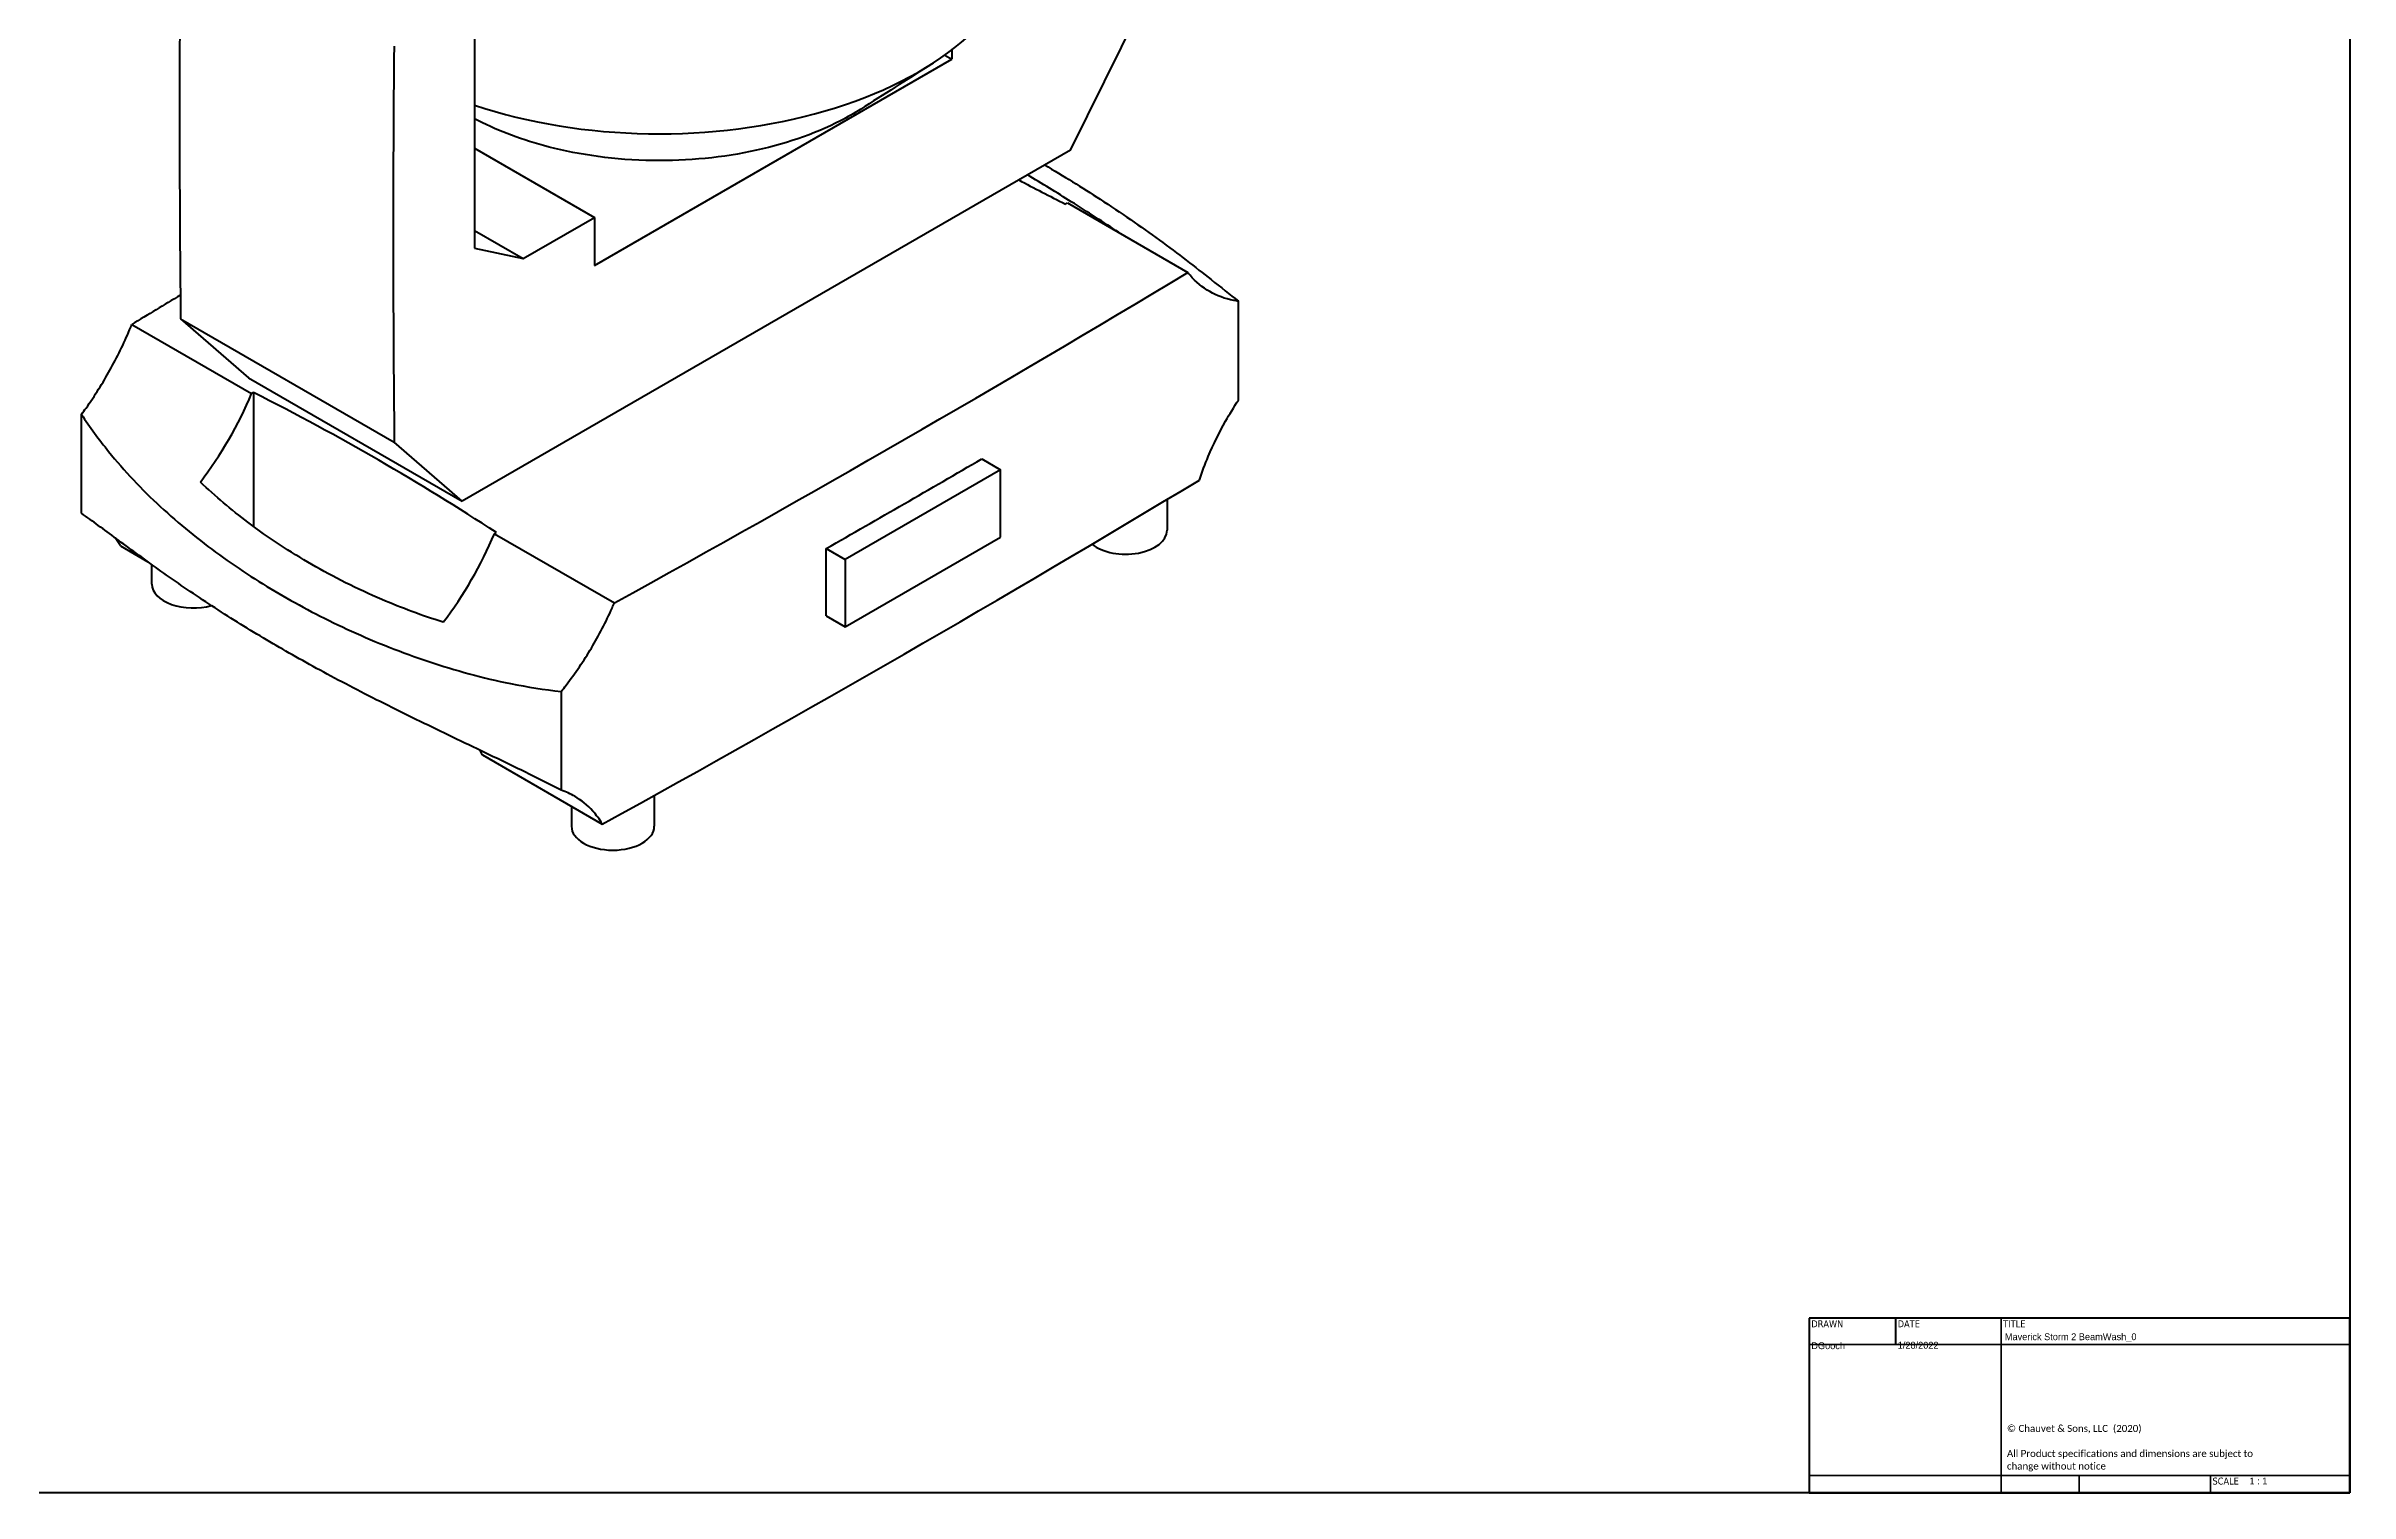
# Model space of a CAD drawing. Header units: millimetres. Extents: x 20 to 2980, y 20 to 2980.
# Drawn here: x 2141 to 2980, y 20 to 547 of the extents above; entities that cross this region are included whole.
import ezdxf
from ezdxf.enums import TextEntityAlignment as Align

# ---------------------------------------------------------------- set-up
doc = ezdxf.new("R2018")
doc.units = ezdxf.units.MM
for name, color, linetype, lineweight in [('Border (ANSI)', 7, 'Continuous', 70), ('Title (ANSI)', 7, 'Continuous', 50), ('Visible (ISO)', 7, 'Continuous', 50)]:
    doc.layers.add(name, color=color, linetype=linetype, lineweight=lineweight)
doc.styles.add('Note Text (ANSI)', font='tahoma.ttf')
doc.styles.add('Text Style38', font='tahoma.ttf')

# ---------------------------------------------------------------- blocks, each defined once
blk = doc.blocks.new('Borders Chauvet')
at = {"layer": 'Border (ANSI)'}
for p, q in [((2980, 2980), (2980, 20)), ((2980, 20), (20, 20))]:
    blk.add_line(p, q, dxfattribs=at)
blk = doc.blocks.new('Title Blocks Chauvet')
at = {"layer": 'Title (ANSI)'}
for p, q in [((414.9, 145.76), (218.05, 145.76)), ((218.05, 145.76), (218.05, 82.13)), ((249.51, 145.76), (249.51, 136.23)), ((414.9, 82.13), (414.9, 145.76)), ((218.05, 82.13), (414.9, 82.13))]:
    blk.add_line(p, q, dxfattribs=at)
at = {"layer": 'Title (ANSI)', "lineweight": 35}
for p, q in [((287.9, 82.13), (287.9, 145.76)), ((218.05, 136.23), (414.9, 136.23)), ((287.9, 88.48), (218.05, 88.48)), ((414.9, 88.48), (287.9, 88.48)), ((316.35, 88.48), (316.35, 82.13)), ((364.1, 88.48), (364.1, 82.13))]:
    blk.add_line(p, q, dxfattribs=at)
at = {"layer": 'Title (ANSI)', "style": 'Text Style38'}
for s, p in [('DRAWN', (218.81, 144.99)), ('DATE', (250.27, 144.99)), ('TITLE', (288.66, 144.99))]:
    blk.add_text(s, height=2.54, dxfattribs=at).set_placement(p, align=Align.TOP_LEFT)
at = {"layer": 'Title (ANSI)', "insert": (290.03, 106.9), "char_height": 2.54, "width": 96.4473, "attachment_point": 1, "line_spacing_factor": 1.07956, "style": 'Note Text (ANSI)'}
blk.add_mtext('\\fCalibri|b0|i0;\\H2.5400;© Chauvet & Sons, LLC  (2020)\\P\\fCalibri|b0|i0;\\H2.5400;\\P\\fCalibri|b0|i0;\\H2.5400;All Product specifications and dimensions are subject to change without notice \\P', dxfattribs=at)
at = {"layer": 'Title (ANSI)', "insert": (364.86, 87.72), "char_height": 2.54, "attachment_point": 1, "style": 'Note Text (ANSI)'}
blk.add_mtext('\\fTahoma|b0|i0;\\H2.5400;SCALE', dxfattribs=at)
at = {"layer": 'Title (ANSI)', "lineweight": 30, "flags": 104}
for tag, p in [('AUTHOR', (218.81, 136.99)), ('CREATION_DATE', (250.27, 137.16))]:
    blk.add_attdef(tag, text='', height=3.17, dxfattribs=at).set_placement(p, align=Align.BOTTOM_LEFT)
for tag, height, p in [('TITLE', 3.17, (289.27, 140.26)), ('Initial_View_Scale', 2.54, (378.33, 87.72))]:
    blk.add_attdef(tag, text='', height=height, dxfattribs=at).set_placement(p, align=Align.TOP_LEFT)

msp = doc.modelspace()

# ---------------------------------------------------------------- linework, layer by layer
at = {"layer": 'Visible (ISO)'}
for p, q in [((2297.25, 563.82), (2297.25, 473.33)), ((2514.18, 509.04), (2538.9, 559.06)), ((2470.99, 545.47), (2470.99, 542.1)), ((2340.88, 466.98), (2470.99, 542.1)), ((2468.42, 543.58), (2470.99, 542.1)), ((2514.18, 509.04), (2292.74, 381.19)), ((2297.25, 509.7), (2340.88, 484.51)), ((2512.34, 489.33), (2513.06, 489.75)), ((2513.06, 489.75), (2556.91, 464.43)), ((2297.25, 479.69), (2314.89, 469.51)), ((2314.89, 469.51), (2340.88, 484.51)), ((2340.88, 484.51), (2340.88, 466.98)), ((2297.25, 473.33), (2314.89, 469.51)), ((2575.31, 417.96), (2575.31, 454)), ((2172.47, 445.52), (2216.08, 420.34)), ((2190.24, 447.58), (2214.96, 426.1)), ((2190.24, 447.58), (2268.03, 402.67)), ((2214.96, 426.1), (2292.74, 381.19)), ((2216.8, 420.76), (2216.08, 420.34)), ((2216.8, 420.76), (2216.8, 371.95)), ((2154.11, 376.76), (2154.11, 412.75)), ((2292.74, 381.19), (2268.03, 402.67)), ((2481.88, 396.57), (2488.75, 392.6)), ((2488.75, 392.6), (2432.18, 359.94)), ((2488.75, 368.11), (2488.75, 392.6)), ((2549.36, 381.79), (2549.36, 370.56)), ((2304.47, 369.31), (2305.19, 369.73)), ((2304.47, 369.31), (2348.14, 344.1)), ((2168.29, 364.87), (2178.34, 359.07)), ((2425.27, 363.94), (2432.18, 359.94)), ((2425.27, 339.44), (2425.27, 363.94)), ((2432.18, 335.45), (2488.75, 368.11)), ((2179.78, 350.97), (2179.78, 358.03)), ((2432.18, 359.94), (2432.18, 335.45)), ((2425.27, 339.44), (2432.18, 335.45)), ((2328.77, 311.84), (2328.77, 275.91)), ((2300.17, 288.73), (2343.75, 263.57)), ((2332.52, 270.05), (2332.52, 262.79)), ((2362.68, 274.04), (2362.68, 262.79))]:
    msp.add_line(p, q, dxfattribs=at)
for centre, major_axis, ratio, start_param, end_param in [((7538.52, 3611.94), (-3782.1, -6550.78), 0.57735, 5.486818, 5.510179), ((2364.57, 592.08), (133.63, 0.11), 0.577323, 4.184011, 6.175754), ((7616.3, 3567.04), (3782.1, 6550.78), 0.57735, 2.345226, 2.368587), ((3164.26, 916.74), (986.43, 0), 0.57735, 3.967206, 3.990393), ((2563.61, 556.06), (-42.36, -73.38), 0.57735, 0.218812, 0.22415), ((-2334.55, 3172.5), (-6776.97, 0), 0.57735, 2.333629, 2.377162), ((6552.83, -1962.48), (6048.38, 0), 0.57735, 2.376468, 2.380698), ((2165.53, 428.29), (42.36, 73.38), 0.57735, 4.488239, 4.931201), ((1564.88, -6.66), (-986.43, 0), 0.57735, 3.863589, 3.990393), ((-2334.55, 3149.1), (6776.97, 0), 0.57735, 5.491086, 5.502891), ((-2334.55, 3094.4), (6776.97, 0), 0.57735, 5.474325, 5.519651), ((2253.92, 377.26), (-42.36, -73.38), 0.57735, 1.346646, 1.789609), ((2534.28, 370.56), (15.08, 0), 0.57735, 3.764709, 6.283185), ((2194.86, 350.97), (-15.08, 0), 0.57735, 0, 2.024168), ((2253.41, 234.63), (37, 64.08), 0.57735, 5.962848, 6.008646), ((2347.6, 262.79), (15.08, 0), 0.57735, 3.141593, 6.283185)]:
    msp.add_ellipse(centre, major_axis=major_axis, ratio=ratio, start_param=start_param, end_param=end_param, dxfattribs=at)
for points in [[(2462.82, 539.83), (2454.49, 534.53), (2446.15, 529.22), (2437.81, 523.92)], [(2168.29, 364.87), (2167.69, 365.92), (2167.05, 366.91), (2166.36, 367.84)]]:
    msp.add_open_spline(points, degree=3, dxfattribs=at)
for points, knots in [([(2437.81, 523.92), (2435.43, 522.4), (2432.96, 521), (2420.88, 514.76), (2409.71, 510.94), (2385.4, 505.97), (2372.51, 504.88), (2345.83, 505.66), (2333.26, 507.67), (2313.11, 513.17), (2304.66, 516.48), (2297.25, 520.45)], [23.199187, 23.199187, 23.199187, 23.199187, 24.398404, 24.398404, 28.980156, 28.980156, 33.570462, 33.570462, 38.433586, 38.433586, 42.510918, 42.510918, 42.510918, 42.510918]), ([(2504.77, 503.61), (2511.58, 499.62), (2518.38, 495.42), (2532.5, 486.22), (2539.76, 481.19), (2553.33, 471.28), (2559.65, 466.4), (2568.92, 459.1), (2572.24, 456.44), (2575.31, 454)], [13.528549, 13.528549, 13.528549, 13.528549, 16.416517, 16.416517, 19.699144, 19.699144, 22.981771, 22.981771, 25.022756, 25.022756, 25.022756, 25.022756]), ([(2531.73, 479.09), (2526.24, 482.71), (2520.46, 486.47), (2509.26, 493.49), (2503.89, 496.77), (2498.48, 499.97)], [-19.300951, -19.300951, -19.300951, -19.300951, -16.67456, -16.67456, -14.370571, -14.370571, -14.370571, -14.370571]), ([(2575.31, 454), (2574.75, 454.07), (2574.19, 454.16), (2570.45, 454.87), (2567.51, 455.98), (2562.31, 458.98), (2559.87, 460.97), (2557.44, 463.77), (2557.17, 464.1), (2556.91, 464.43)], [17.28441, 17.28441, 17.28441, 17.28441, 17.559767, 17.559767, 19.156061, 19.156061, 20.75195, 20.75195, 20.9564, 20.9564, 20.9564, 20.9564]), ([(2154.11, 412.75), (2154.68, 413.53), (2155.25, 414.31), (2158.98, 419.57), (2161.91, 424.24), (2167.09, 433.53), (2169.52, 438.48), (2171.94, 444.21), (2172.21, 444.86), (2172.47, 445.52)], [-8.259283, -8.259283, -8.259283, -8.259283, -7.980124, -7.980124, -6.383667, -6.383667, -4.78775, -4.78775, -4.583266, -4.583266, -4.583266, -4.583266]), ([(2154.11, 412.75), (2157.18, 408.14), (2160.48, 403.63), (2169.73, 392.21), (2176.05, 385.5), (2189.62, 372.91), (2196.87, 367.02), (2211.9, 356.15), (2219.67, 351.17), (2235.13, 342.25), (2243.54, 337.88), (2261.39, 329.76), (2270.83, 326), (2290.28, 319.52), (2300.29, 316.78), (2316.48, 313.5), (2322.67, 312.52), (2328.77, 311.84)], [-24.983523, -24.983523, -24.983523, -24.983523, -22.953191, -22.953191, -19.670615, -19.670615, -16.388038, -16.388038, -13.105462, -13.105462, -9.829096, -9.829096, -6.552731, -6.552731, -3.276365, -3.276365, -1.245767, -1.245767, -1.245767, -1.245767]), ([(2561.11, 388.86), (2562.08, 391.74), (2563.18, 394.62), (2566.25, 401.88), (2568.38, 406.19), (2572.09, 412.83), (2573.65, 415.41), (2575.31, 417.96)], [-19.011671, -19.011671, -19.011671, -19.011671, -18.122626, -18.122626, -16.729075, -16.729075, -15.842226, -15.842226, -15.842226, -15.842226]), ([(2285.8, 337.1), (2278.14, 339.49), (2270.66, 342.28), (2254.42, 349.23), (2245.86, 353.57), (2230.14, 362.64), (2222.28, 367.79), (2208.72, 378.04), (2202.92, 382.92), (2197.41, 388.13)], [7.372979, 7.372979, 7.372979, 7.372979, 10.005567, 10.005567, 13.340756, 13.340756, 16.672911, 16.672911, 19.308247, 19.308247, 19.308247, 19.308247]), ([(2328.77, 275.91), (2324.83, 277.94), (2320.94, 279.88), (2309.53, 285.51), (2301.62, 289.29), (2285.76, 296.9), (2277.81, 300.73), (2262.33, 308.39), (2254.78, 312.23), (2240.46, 319.83), (2233.67, 323.59), (2221.14, 330.83), (2214.78, 334.66), (2202.34, 342.51), (2196.26, 346.54), (2184.69, 354.49), (2179.21, 358.42), (2169.08, 365.81), (2164.43, 369.28), (2158.19, 373.85), (2156.12, 375.35), (2154.11, 376.76)], [7.325159, 7.325159, 7.325159, 7.325159, 8.634694, 8.634694, 11.294445, 11.294445, 13.954195, 13.954195, 16.613946, 16.613946, 19.273697, 19.273697, 21.933447, 21.933447, 24.593198, 24.593198, 27.252948, 27.252948, 29.912699, 29.912699, 31.240699, 31.240699, 31.240699, 31.240699]), ([(2328.77, 311.84), (2329.39, 312.61), (2330, 313.39), (2333.96, 318.55), (2337.04, 323.12), (2342.49, 332.26), (2345.04, 337.14), (2347.58, 342.8), (2347.86, 343.45), (2348.14, 344.1)], [17.274552, 17.274552, 17.274552, 17.274552, 17.560323, 17.560323, 19.156674, 19.156674, 20.752575, 20.752575, 20.957039, 20.957039, 20.957039, 20.957039]), ([(2343.75, 263.57), (2342.73, 265.3), (2341.58, 266.88), (2338.36, 270.51), (2336.13, 272.32), (2332.21, 274.58), (2330.55, 275.32), (2328.77, 275.91)], [25.595497, 25.595497, 25.595497, 25.595497, 26.484903, 26.484903, 27.878585, 27.878585, 28.776406, 28.776406, 28.776406, 28.776406])]:
    msp.add_open_spline(points, degree=3, knots=knots, dxfattribs=at)

# ---------------------------------------------------------------- block references
msp.add_blockref('Borders Chauvet', (0, 0))
ref = msp.add_blockref('Title Blocks Chauvet', (2565.1, -62.13))
lines = msp.add_mtext('1/28/2022', dxfattribs={"layer": 'Title (ANSI)', "insert": (2815.37, 75.03), "char_height": 2.5, "attachment_point": 1})
ref.add_attrib('CREATION_DATE', '', (2815.37, 75.03), dxfattribs={"flags": 104}).embed_mtext(lines)
lines = msp.add_mtext('DGooch', dxfattribs={"layer": 'Title (ANSI)', "insert": (2783.91, 74.86), "char_height": 2.5, "attachment_point": 1})
ref.add_attrib('AUTHOR', '', (2783.91, 74.86), dxfattribs={"flags": 104}).embed_mtext(lines)
lines = msp.add_mtext('Maverick Storm 2 BeamWash_0', dxfattribs={"layer": 'Title (ANSI)', "insert": (2854.37, 78.13), "char_height": 2.5, "attachment_point": 1})
ref.add_attrib('TITLE', '', (2854.37, 78.13), dxfattribs={"flags": 104}).embed_mtext(lines)
lines = msp.add_mtext('1 : 1', dxfattribs={"layer": 'Title (ANSI)', "insert": (2943.43, 25.59), "char_height": 2.5, "attachment_point": 1})
ref.add_attrib('Initial_View_Scale', '', (2943.43, 25.59), dxfattribs={"flags": 104}).embed_mtext(lines)

doc.saveas('drawing.dxf')
